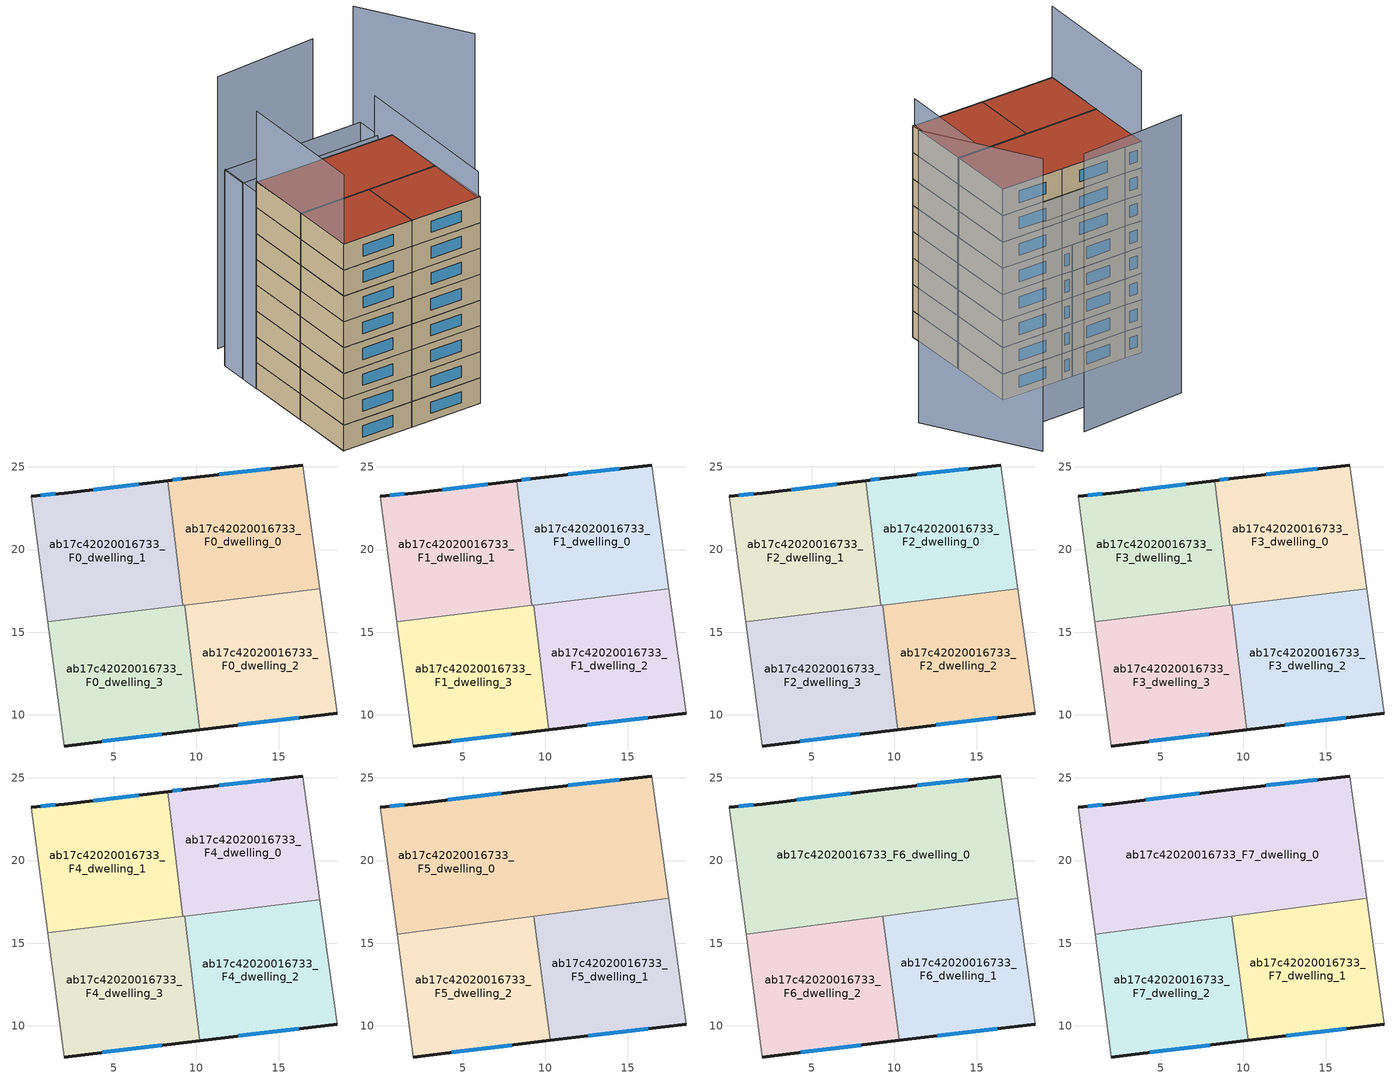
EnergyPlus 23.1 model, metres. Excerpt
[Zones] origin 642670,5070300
ab17c42020016733_F0_dwelling_0
 floor ground (EU_floor_Construction): 17.48,17.62 16.43,25.12 9.43,24.32 8.27,24.18 9.18,16.62 z0
 wall outside (EU_wall_Construction): 8.27,24.18 9.43,24.32 16.43,25.12 z0:3
 wall to ab17c42020016733_F0_dwelling_1 (EU_wall_Construction): 9.18,16.62 8.27,24.18 z0:3
 wall adiabatic (EU_wall_Construction): 16.43,25.12 17.48,17.62 z0:3
 wall to ab17c42020016733_F0_dwelling_2 (EU_wall_Construction): 17.48,17.62 9.31,16.63 z0:3
 wall to ab17c42020016733_F0_dwelling_3 (EU_wall_Construction): 9.31,16.63 9.18,16.62 z0:3
 window (EU_Window_Construction): 8.59,24.22 9.1,24.28 / 11.39,24.55 14.47,24.9 z0.84:2.16
ab17c42020016733_F0_dwelling_1
 floor ground (EU_floor_Construction): 9.18,16.62 8.27,24.18 2.02,23.42 0.02,23.22 1.02,15.63 z0
 wall outside (EU_wall_Construction): 0.02,23.22 2.02,23.42 8.27,24.18 z0:3
 wall adiabatic (EU_wall_Construction): 1.02,15.63 0.02,23.22 z0:3
 wall to ab17c42020016733_F0_dwelling_3 (EU_wall_Construction): 9.18,16.62 1.02,15.63 z0:3
 window (EU_Window_Construction): 3.77,23.64 6.52,23.97 / 0.58,23.28 1.46,23.37 z0.84:2.16
ab17c42020016733_F0_dwelling_2
 floor ground (EU_floor_Construction): 18.53,10.11 17.48,17.62 9.31,16.63 10.22,9.1 z0
 wall outside (EU_wall_Construction): 18.53,10.11 10.22,9.1 z0:3
 wall adiabatic (EU_wall_Construction): 17.48,17.62 18.53,10.11 z0:3
 wall to ab17c42020016733_F0_dwelling_3 (EU_wall_Construction): 10.22,9.1 9.31,16.63 z0:3
 window (EU_Window_Construction): 16.2,9.83 12.55,9.39 z0.84:2.16
ab17c42020016733_F0_dwelling_3
 floor ground (EU_floor_Construction): 10.22,9.1 9.31,16.63 1.02,15.63 2.02,8.11 z0
 wall outside (EU_wall_Construction): 10.22,9.1 2.02,8.11 z0:3
 wall adiabatic (EU_wall_Construction): 2.02,8.11 1.02,15.63 z0:3
 window (EU_Window_Construction): 7.92,8.83 4.31,8.39 z0.84:2.16
ab17c42020016733_F1_dwelling_0
 floor to ab17c42020016733_F0_dwelling_0 (EU_floor_Construction): 17.48,17.62 16.43,25.12 9.43,24.32 8.27,24.18 9.18,16.62 z3
 wall outside (EU_wall_Construction): 8.27,24.18 9.43,24.32 16.43,25.12 z3:6
 wall to ab17c42020016733_F1_dwelling_1 (EU_wall_Construction): 9.18,16.62 8.27,24.18 z3:6
 wall adiabatic (EU_wall_Construction): 16.43,25.12 17.48,17.62 z3:6
 wall to ab17c42020016733_F1_dwelling_2 (EU_wall_Construction): 17.48,17.62 9.31,16.63 z3:6
 wall to ab17c42020016733_F1_dwelling_3 (EU_wall_Construction): 9.31,16.63 9.18,16.62 z3:6
 window (EU_Window_Construction): 8.59,24.22 9.1,24.28 / 11.39,24.55 14.47,24.9 z3.84:5.16
ab17c42020016733_F1_dwelling_1
 floor to ab17c42020016733_F0_dwelling_1 (EU_floor_Construction): 9.18,16.62 8.27,24.18 2.02,23.42 0.02,23.22 1.02,15.63 z3
 wall outside (EU_wall_Construction): 0.02,23.22 2.02,23.42 8.27,24.18 z3:6
 wall adiabatic (EU_wall_Construction): 1.02,15.63 0.02,23.22 z3:6
 wall to ab17c42020016733_F1_dwelling_3 (EU_wall_Construction): 9.18,16.62 1.02,15.63 z3:6
 window (EU_Window_Construction): 3.77,23.64 6.52,23.97 / 0.58,23.28 1.46,23.37 z3.84:5.16
ab17c42020016733_F1_dwelling_2
 floor to ab17c42020016733_F0_dwelling_2 (EU_floor_Construction): 18.53,10.11 17.48,17.62 9.31,16.63 10.22,9.1 z3
 wall outside (EU_wall_Construction): 18.53,10.11 10.22,9.1 z3:6
 wall adiabatic (EU_wall_Construction): 17.48,17.62 18.53,10.11 z3:6
 wall to ab17c42020016733_F1_dwelling_3 (EU_wall_Construction): 10.22,9.1 9.31,16.63 z3:6
 window (EU_Window_Construction): 16.2,9.83 12.55,9.39 z3.84:5.16
ab17c42020016733_F1_dwelling_3
 floor to ab17c42020016733_F0_dwelling_3 (EU_floor_Construction): 10.22,9.1 9.31,16.63 1.02,15.63 2.02,8.11 z3
 wall outside (EU_wall_Construction): 10.22,9.1 2.02,8.11 z3:6
 wall adiabatic (EU_wall_Construction): 2.02,8.11 1.02,15.63 z3:6
 window (EU_Window_Construction): 7.92,8.83 4.31,8.39 z3.84:5.16
ab17c42020016733_F2_dwelling_0
 floor to ab17c42020016733_F1_dwelling_0 (EU_floor_Construction): 17.48,17.62 16.43,25.12 9.43,24.32 8.27,24.18 9.18,16.62 z6
 wall outside (EU_wall_Construction): 8.27,24.18 9.43,24.32 16.43,25.12 z6:9
 wall to ab17c42020016733_F2_dwelling_1 (EU_wall_Construction): 9.18,16.62 8.27,24.18 z6:9
 wall adiabatic (EU_wall_Construction): 16.43,25.12 17.48,17.62 z6:9
 wall to ab17c42020016733_F2_dwelling_2 (EU_wall_Construction): 17.48,17.62 9.31,16.63 z6:9
 wall to ab17c42020016733_F2_dwelling_3 (EU_wall_Construction): 9.31,16.63 9.18,16.62 z6:9
 window (EU_Window_Construction): 8.59,24.22 9.1,24.28 / 11.39,24.55 14.47,24.9 z6.84:8.16
ab17c42020016733_F2_dwelling_1
 floor to ab17c42020016733_F1_dwelling_1 (EU_floor_Construction): 9.18,16.62 8.27,24.18 2.02,23.42 0.02,23.22 1.02,15.63 z6
 wall outside (EU_wall_Construction): 0.02,23.22 2.02,23.42 8.27,24.18 z6:9
 wall adiabatic (EU_wall_Construction): 1.02,15.63 0.02,23.22 z6:9
 wall to ab17c42020016733_F2_dwelling_3 (EU_wall_Construction): 9.18,16.62 1.02,15.63 z6:9
 window (EU_Window_Construction): 3.77,23.64 6.52,23.97 / 0.58,23.28 1.46,23.37 z6.84:8.16
ab17c42020016733_F2_dwelling_2
 floor to ab17c42020016733_F1_dwelling_2 (EU_floor_Construction): 18.53,10.11 17.48,17.62 9.31,16.63 10.22,9.1 z6
 wall outside (EU_wall_Construction): 18.53,10.11 10.22,9.1 z6:9
 wall adiabatic (EU_wall_Construction): 17.48,17.62 18.53,10.11 z6:9
 wall to ab17c42020016733_F2_dwelling_3 (EU_wall_Construction): 10.22,9.1 9.31,16.63 z6:9
 window (EU_Window_Construction): 16.2,9.83 12.55,9.39 z6.84:8.16
ab17c42020016733_F2_dwelling_3
 floor to ab17c42020016733_F1_dwelling_3 (EU_floor_Construction): 10.22,9.1 9.31,16.63 1.02,15.63 2.02,8.11 z6
 wall outside (EU_wall_Construction): 10.22,9.1 2.02,8.11 z6:9
 wall adiabatic (EU_wall_Construction): 2.02,8.11 1.02,15.63 z6:9
 window (EU_Window_Construction): 7.92,8.83 4.31,8.39 z6.84:8.16
ab17c42020016733_F3_dwelling_0
 floor to ab17c42020016733_F2_dwelling_0 (EU_floor_Construction): 17.48,17.62 16.43,25.12 9.43,24.32 8.27,24.18 9.18,16.62 z9
 wall outside (EU_wall_Construction): 8.27,24.18 9.43,24.32 16.43,25.12 z9:12
 wall to ab17c42020016733_F3_dwelling_1 (EU_wall_Construction): 9.18,16.62 8.27,24.18 z9:12
 wall adiabatic (EU_wall_Construction): 16.43,25.12 17.48,17.62 z9:12
 wall to ab17c42020016733_F3_dwelling_2 (EU_wall_Construction): 17.48,17.62 9.31,16.63 z9:12
 wall to ab17c42020016733_F3_dwelling_3 (EU_wall_Construction): 9.31,16.63 9.18,16.62 z9:12
 window (EU_Window_Construction): 8.59,24.22 9.1,24.28 / 11.39,24.55 14.47,24.9 z9.84:11.16
ab17c42020016733_F3_dwelling_1
 floor to ab17c42020016733_F2_dwelling_1 (EU_floor_Construction): 9.18,16.62 8.27,24.18 2.02,23.42 0.02,23.22 1.02,15.63 z9
 wall outside (EU_wall_Construction): 0.02,23.22 2.02,23.42 8.27,24.18 z9:12
 wall adiabatic (EU_wall_Construction): 1.02,15.63 0.02,23.22 z9:12
 wall to ab17c42020016733_F3_dwelling_3 (EU_wall_Construction): 9.18,16.62 1.02,15.63 z9:12
 window (EU_Window_Construction): 3.77,23.64 6.52,23.97 / 0.58,23.28 1.46,23.37 z9.84:11.16
ab17c42020016733_F3_dwelling_2
 floor to ab17c42020016733_F2_dwelling_2 (EU_floor_Construction): 18.53,10.11 17.48,17.62 9.31,16.63 10.22,9.1 z9
 wall outside (EU_wall_Construction): 18.53,10.11 10.22,9.1 z9:12
 wall adiabatic (EU_wall_Construction): 17.48,17.62 18.53,10.11 z9:12
 wall to ab17c42020016733_F3_dwelling_3 (EU_wall_Construction): 10.22,9.1 9.31,16.63 z9:12
 window (EU_Window_Construction): 16.2,9.83 12.55,9.39 z9.84:11.16
ab17c42020016733_F3_dwelling_3
 floor to ab17c42020016733_F2_dwelling_3 (EU_floor_Construction): 10.22,9.1 9.31,16.63 1.02,15.63 2.02,8.11 z9
 wall outside (EU_wall_Construction): 10.22,9.1 2.02,8.11 z9:12
 wall adiabatic (EU_wall_Construction): 2.02,8.11 1.02,15.63 z9:12
 window (EU_Window_Construction): 7.92,8.83 4.31,8.39 z9.84:11.16
ab17c42020016733_F4_dwelling_0
 floor to ab17c42020016733_F3_dwelling_0 (EU_floor_Construction): 17.48,17.62 16.43,25.12 9.43,24.32 8.27,24.18 9.18,16.62 z12
 wall outside (EU_wall_Construction): 8.27,24.18 9.43,24.32 16.43,25.12 z12:15
 wall to ab17c42020016733_F4_dwelling_1 (EU_wall_Construction): 9.18,16.62 8.27,24.18 z12:15
 wall adiabatic (EU_wall_Construction): 16.43,25.12 17.48,17.62 z12:15
 wall to ab17c42020016733_F4_dwelling_2 (EU_wall_Construction): 17.48,17.62 9.31,16.63 z12:15
 wall to ab17c42020016733_F4_dwelling_3 (EU_wall_Construction): 9.31,16.63 9.18,16.62 z12:15
 window (EU_Window_Construction): 8.59,24.22 9.1,24.28 / 11.39,24.55 14.47,24.9 z12.84:14.16
ab17c42020016733_F4_dwelling_1
 floor to ab17c42020016733_F3_dwelling_1 (EU_floor_Construction): 9.18,16.62 8.27,24.18 2.02,23.42 0.02,23.22 1.02,15.63 z12
 wall outside (EU_wall_Construction): 0.02,23.22 2.02,23.42 8.27,24.18 z12:15
 wall adiabatic (EU_wall_Construction): 1.02,15.63 0.02,23.22 z12:15
 wall to ab17c42020016733_F4_dwelling_3 (EU_wall_Construction): 9.18,16.62 1.02,15.63 z12:15
 window (EU_Window_Construction): 3.77,23.64 6.52,23.97 / 0.58,23.28 1.46,23.37 z12.84:14.16
ab17c42020016733_F4_dwelling_2
 floor to ab17c42020016733_F3_dwelling_2 (EU_floor_Construction): 18.53,10.11 17.48,17.62 9.31,16.63 10.22,9.1 z12
 wall outside (EU_wall_Construction): 18.53,10.11 10.22,9.1 z12:15
 wall adiabatic (EU_wall_Construction): 17.48,17.62 18.53,10.11 z12:15
 wall to ab17c42020016733_F4_dwelling_3 (EU_wall_Construction): 10.22,9.1 9.31,16.63 z12:15
 window (EU_Window_Construction): 16.2,9.83 12.55,9.39 z12.84:14.16
ab17c42020016733_F4_dwelling_3
 floor to ab17c42020016733_F3_dwelling_3 (EU_floor_Construction): 10.22,9.1 9.31,16.63 1.02,15.63 2.02,8.11 z12
 wall outside (EU_wall_Construction): 10.22,9.1 2.02,8.11 z12:15
 wall adiabatic (EU_wall_Construction): 2.02,8.11 1.02,15.63 z12:15
 window (EU_Window_Construction): 7.92,8.83 4.31,8.39 z12.84:14.16
ab17c42020016733_F5_dwelling_0
 floor to ab17c42020016733_F4_dwelling_0 (EU_floor_Construction): 17.47,17.71 16.43,25.12 9.43,24.32 8.27,24.18 9.18,16.62 9.23,16.62 z15
 floor to ab17c42020016733_F4_dwelling_1 (EU_floor_Construction): 9.18,16.62 8.27,24.18 2.02,23.42 0.02,23.22 1.02,15.63 z15
 floor to ab17c42020016733_F4_dwelling_3 (EU_floor_Construction): 9.2,16.62 1.02,15.63 1.03,15.54 z15
 wall outside (EU_wall_Construction): 0.02,23.22 2.02,23.42 9.43,24.32 16.43,25.12 z15:18
 wall adiabatic (EU_wall_Construction): 1.03,15.54 0.02,23.22 / 16.43,25.12 17.47,17.71 z15:18
 wall to ab17c42020016733_F5_dwelling_2 (EU_wall_Construction): 9.31,16.63 1.03,15.54 z15:18
 wall to ab17c42020016733_F5_dwelling_1 (EU_wall_Construction): 17.47,17.71 9.31,16.64 z15:18
 window (EU_Window_Construction): 0.58,23.28 1.46,23.37 / 4.1,23.67 7.35,24.07 / 11.39,24.55 14.47,24.9 z15.84:17.16
ab17c42020016733_F5_dwelling_1
 floor to ab17c42020016733_F4_dwelling_2 (EU_floor_Construction): 18.53,10.11 17.48,17.62 9.31,16.63 10.3,9.11 z15
 floor to ab17c42020016733_F4_dwelling_0 (EU_floor_Construction): 17.48,17.62 17.47,17.71 9.31,16.63 z15
 wall outside (EU_wall_Construction): 18.53,10.11 10.3,9.11 z15:18
 wall adiabatic (EU_wall_Construction): 17.47,17.71 18.53,10.11 z15:18
 wall to ab17c42020016733_F5_dwelling_2 (EU_wall_Construction): 10.3,9.11 9.31,16.63 z15:18
 window (EU_Window_Construction): 16.22,9.83 12.61,9.39 z15.84:17.16
ab17c42020016733_F5_dwelling_2
 floor to ab17c42020016733_F4_dwelling_3 (EU_floor_Construction): 10.22,9.1 9.31,16.63 9.21,16.62 1.03,15.54 2.02,8.11 z15
 floor to ab17c42020016733_F4_dwelling_2 (EU_floor_Construction): 10.3,9.11 9.31,16.63 10.22,9.1 z15
 wall outside (EU_wall_Construction): 10.3,9.11 2.02,8.11 z15:18
 wall adiabatic (EU_wall_Construction): 2.02,8.11 1.03,15.54 z15:18
 window (EU_Window_Construction): 7.98,8.83 4.34,8.39 z15.84:17.16
ab17c42020016733_F6_dwelling_0
 floor to ab17c42020016733_F5_dwelling_0 (EU_floor_Construction): 17.47,17.71 16.43,25.12 9.43,24.32 2.02,23.42 0.02,23.22 1.03,15.54 z18
 wall outside (EU_wall_Construction): 0.02,23.22 2.02,23.42 9.43,24.32 16.43,25.12 z18:21
 wall adiabatic (EU_wall_Construction): 1.03,15.54 0.02,23.22 / 16.43,25.12 17.47,17.71 z18:21
 wall to ab17c42020016733_F6_dwelling_2 (EU_wall_Construction): 9.31,16.63 1.03,15.54 z18:21
 wall to ab17c42020016733_F6_dwelling_1 (EU_wall_Construction): 17.47,17.71 9.31,16.64 z18:21
 window (EU_Window_Construction): 0.58,23.28 1.46,23.37 / 4.1,23.67 7.35,24.07 / 11.39,24.55 14.47,24.9 z18.84:20.16
ab17c42020016733_F6_dwelling_1
 floor to ab17c42020016733_F5_dwelling_1 (EU_floor_Construction): 18.53,10.11 17.47,17.71 9.31,16.63 10.3,9.11 z18
 wall outside (EU_wall_Construction): 18.53,10.11 10.3,9.11 z18:21
 wall adiabatic (EU_wall_Construction): 17.47,17.71 18.53,10.11 z18:21
 wall to ab17c42020016733_F6_dwelling_2 (EU_wall_Construction): 10.3,9.11 9.31,16.63 z18:21
 window (EU_Window_Construction): 16.22,9.83 12.61,9.39 z18.84:20.16
ab17c42020016733_F6_dwelling_2
 floor to ab17c42020016733_F5_dwelling_2 (EU_floor_Construction): 10.3,9.11 9.31,16.63 1.03,15.54 2.02,8.11 z18
 wall outside (EU_wall_Construction): 10.3,9.11 2.02,8.11 z18:21
 wall adiabatic (EU_wall_Construction): 2.02,8.11 1.03,15.54 z18:21
 window (EU_Window_Construction): 7.98,8.83 4.34,8.39 z18.84:20.16
ab17c42020016733_F7_dwelling_0
 floor to ab17c42020016733_F6_dwelling_0 (EU_floor_Construction): 17.47,17.71 16.43,25.12 9.43,24.32 2.02,23.42 0.02,23.22 1.03,15.54 z21
 wall outside (EU_wall_Construction): 0.02,23.22 2.02,23.42 9.43,24.32 16.43,25.12 z21:24
 wall adiabatic (EU_wall_Construction): 1.03,15.54 0.02,23.22 / 16.43,25.12 17.47,17.71 z21:24
 wall to ab17c42020016733_F7_dwelling_2 (EU_wall_Construction): 9.31,16.63 1.03,15.54 z21:24
 wall to ab17c42020016733_F7_dwelling_1 (EU_wall_Construction): 17.47,17.71 9.31,16.64 z21:24
 window (EU_Window_Construction): 0.58,23.28 1.46,23.37 / 4.1,23.67 7.35,24.07 / 11.39,24.55 14.47,24.9 z21.84:23.16
 roof outside (EU_roof_Construction): 16.43,25.12 17.47,17.71 1.03,15.54 0.02,23.22 2.02,23.42 9.43,24.32 z24
ab17c42020016733_F7_dwelling_1
 floor to ab17c42020016733_F6_dwelling_1 (EU_floor_Construction): 18.53,10.11 17.47,17.71 9.31,16.63 10.3,9.11 z21
 wall outside (EU_wall_Construction): 18.53,10.11 10.3,9.11 z21:24
 wall adiabatic (EU_wall_Construction): 17.47,17.71 18.53,10.11 z21:24
 wall to ab17c42020016733_F7_dwelling_2 (EU_wall_Construction): 10.3,9.11 9.31,16.63 z21:24
 window (EU_Window_Construction): 16.22,9.83 12.61,9.39 z21.84:23.16
 roof outside (EU_roof_Construction): 17.47,17.71 18.53,10.11 10.3,9.11 9.31,16.63 z24
ab17c42020016733_F7_dwelling_2
 floor to ab17c42020016733_F6_dwelling_2 (EU_floor_Construction): 10.3,9.11 9.31,16.63 1.03,15.54 2.02,8.11 z21
 wall outside (EU_wall_Construction): 10.3,9.11 2.02,8.11 z21:24
 wall adiabatic (EU_wall_Construction): 2.02,8.11 1.03,15.54 z21:24
 window (EU_Window_Construction): 7.98,8.83 4.34,8.39 z21.84:23.16
 roof outside (EU_roof_Construction): 9.31,16.63 10.3,9.11 2.02,8.11 1.03,15.54 z24
shading: 0.1,23.26 2.02,8.11 z0:32.1; -0.66,28.63 0.01,23.14 z0:22.8; -0.28,25.52 -0.68,28.63 / -0.68,28.63 15.74,30.74 / 15.74,30.74 16.14,27.64 / 16.14,27.64 -0.28,25.52 z0:22.7; 12.18,34.21 0.22,31.92 z0:31.6; 18.27,10.08 16.05,28.23 z0:27; 25.74,25.08 17.52,35.63 z0:33.2
[Building]
EU S2 Campaign: North Axis=0; Terrain=City; Solar Distribution=FullExterior
[Site:Location]
Lyon-Bron: Latitude=45.75; Longitude=5; Time Zone=1; Elevation=198
[SizingPeriod:WeatherFileDays]
AnnualSizingPeriod: Begin Month=1; Begin Day of Month=1; End Month=12; End Day of Month=31; Day of Week for Start Day=Monday; Use Weather File Daylight Saving Period=No; Use Weather File Rain and Snow Indicators=No
[MATERIAL]
EU_InternalMass_Material: Roughness=MediumRough; Thickness=0.1; Conductivity=1; Density=1800; Specific Heat=900; Thermal Absorptance=0.9; Solar Absorptance=0.7; Visible Absorptance=0.7
[MATERIAL:NOMASS] Roughness=MediumRough; Thermal Absorptance=0.9; Solar Absorptance=0.7; Visible Absorptance=0.7
Name | Thermal Resistance
EU_wall_NoMass | 0.776494
EU_roof_NoMass | 0.486893
EU_floor_NoMass | 0.421597
[WINDOWMATERIAL:SIMPLEGLAZINGSYSTEM]
EU_Window_SimpleGlazing: UFactor=4.24961; Solar Heat Gain Coefficient=0.83; Visible Transmittance=0.83
[CONSTRUCTION]
EU_wall_Construction: EU_wall_NoMass
EU_roof_Construction: EU_roof_NoMass
EU_floor_Construction: EU_floor_NoMass
EU_InternalMass_Construction: EU_InternalMass_Material
EU_Window_Construction: EU_Window_SimpleGlazing
[ZONE] Type=1; Multiplier=1; Ceiling Height=autocalculate; Floor Area=autocalculate; Part of Total Floor Area=Yes
Name | Volume
ab17c42020016733_F0_dwelling_0; ab17c42020016733_F1_dwelling_0; ab17c42020016733_F2_dwelling_0; ab17c42020016733_F3_dwelling_0; ab17c42020016733_F4_dwelling_0 | 188.906
ab17c42020016733_F5_dwelling_0; ab17c42020016733_F6_dwelling_0; ab17c42020016733_F7_dwelling_0 | 377.777
ab17c42020016733_F0_dwelling_1; ab17c42020016733_F1_dwelling_1; ab17c42020016733_F2_dwelling_1; ab17c42020016733_F3_dwelling_1; ab17c42020016733_F4_dwelling_1 | 188.892
ab17c42020016733_F5_dwelling_1; ab17c42020016733_F6_dwelling_1; ab17c42020016733_F7_dwelling_1 | 188.919
ab17c42020016733_F0_dwelling_2; ab17c42020016733_F1_dwelling_2; ab17c42020016733_F2_dwelling_2; ab17c42020016733_F3_dwelling_2; ab17c42020016733_F4_dwelling_2 | 188.881
ab17c42020016733_F5_dwelling_2; ab17c42020016733_F6_dwelling_2; ab17c42020016733_F7_dwelling_2 | 188.889
ab17c42020016733_F0_dwelling_3; ab17c42020016733_F1_dwelling_3; ab17c42020016733_F2_dwelling_3; ab17c42020016733_F3_dwelling_3; ab17c42020016733_F4_dwelling_3 | 188.898
[INTERNALMASS] Construction=EU_InternalMass_Construction
Name | Zone or ZoneList | Surface Area
ab17c42020016733_F0_dwelling_0_EU_InternalMass | ab17c42020016733_F0_dwelling_0 | 62.9683
ab17c42020016733_F0_dwelling_1_EU_InternalMass | ab17c42020016733_F0_dwelling_1 | 62.9643
ab17c42020016733_F0_dwelling_2_EU_InternalMass | ab17c42020016733_F0_dwelling_2 | 62.9605
ab17c42020016733_F0_dwelling_3_EU_InternalMass | ab17c42020016733_F0_dwelling_3 | 62.9662
ab17c42020016733_F1_dwelling_0_EU_InternalMass | ab17c42020016733_F1_dwelling_0 | 62.9683
ab17c42020016733_F1_dwelling_1_EU_InternalMass | ab17c42020016733_F1_dwelling_1 | 62.9643
ab17c42020016733_F1_dwelling_2_EU_InternalMass | ab17c42020016733_F1_dwelling_2 | 62.9605
ab17c42020016733_F1_dwelling_3_EU_InternalMass | ab17c42020016733_F1_dwelling_3 | 62.9662
ab17c42020016733_F2_dwelling_0_EU_InternalMass | ab17c42020016733_F2_dwelling_0 | 62.9683
ab17c42020016733_F2_dwelling_1_EU_InternalMass | ab17c42020016733_F2_dwelling_1 | 62.9643
ab17c42020016733_F2_dwelling_2_EU_InternalMass | ab17c42020016733_F2_dwelling_2 | 62.9605
ab17c42020016733_F2_dwelling_3_EU_InternalMass | ab17c42020016733_F2_dwelling_3 | 62.9662
ab17c42020016733_F3_dwelling_0_EU_InternalMass | ab17c42020016733_F3_dwelling_0 | 62.9683
ab17c42020016733_F3_dwelling_1_EU_InternalMass | ab17c42020016733_F3_dwelling_1 | 62.9643
ab17c42020016733_F3_dwelling_2_EU_InternalMass | ab17c42020016733_F3_dwelling_2 | 62.9605
ab17c42020016733_F3_dwelling_3_EU_InternalMass | ab17c42020016733_F3_dwelling_3 | 62.9662
ab17c42020016733_F4_dwelling_0_EU_InternalMass | ab17c42020016733_F4_dwelling_0 | 62.9683
ab17c42020016733_F4_dwelling_1_EU_InternalMass | ab17c42020016733_F4_dwelling_1 | 62.9643
ab17c42020016733_F4_dwelling_2_EU_InternalMass | ab17c42020016733_F4_dwelling_2 | 62.9605
ab17c42020016733_F4_dwelling_3_EU_InternalMass | ab17c42020016733_F4_dwelling_3 | 62.9662
ab17c42020016733_F5_dwelling_0_EU_InternalMass | ab17c42020016733_F5_dwelling_0 | 125.926
ab17c42020016733_F5_dwelling_1_EU_InternalMass | ab17c42020016733_F5_dwelling_1 | 62.973
ab17c42020016733_F5_dwelling_2_EU_InternalMass | ab17c42020016733_F5_dwelling_2 | 62.9633
ab17c42020016733_F6_dwelling_0_EU_InternalMass | ab17c42020016733_F6_dwelling_0 | 125.926
ab17c42020016733_F6_dwelling_1_EU_InternalMass | ab17c42020016733_F6_dwelling_1 | 62.973
ab17c42020016733_F6_dwelling_2_EU_InternalMass | ab17c42020016733_F6_dwelling_2 | 62.9633
ab17c42020016733_F7_dwelling_0_EU_InternalMass | ab17c42020016733_F7_dwelling_0 | 125.926
ab17c42020016733_F7_dwelling_1_EU_InternalMass | ab17c42020016733_F7_dwelling_1 | 62.973
ab17c42020016733_F7_dwelling_2_EU_InternalMass | ab17c42020016733_F7_dwelling_2 | 62.9633
[OTHEREQUIPMENT] Fuel Type=Electricity; Design Level Calculation Method=Watts/Area; Power per Zone Floor Area=1; Fraction Latent=0; Fraction Radiant=0; Fraction Lost=0; Carbon Dioxide Generation Rate=0; EndUse Subcategory=EU_Step8_InternalGains
Name | Zone or ZoneList or Space or SpaceList | Schedule
EU_Step8_InternalGain_ab17c42020016733_F0_dwelling_0_f000 | ab17c42020016733_F0_dwelling_0 | EU_Step8_GainSchedule_ab17c42020016733_F0_dwelling_0_f000
EU_Step8_InternalGain_ab17c42020016733_F0_dwelling_1_f000 | ab17c42020016733_F0_dwelling_1 | EU_Step8_GainSchedule_ab17c42020016733_F0_dwelling_1_f000
EU_Step8_InternalGain_ab17c42020016733_F0_dwelling_2_f000 | ab17c42020016733_F0_dwelling_2 | EU_Step8_GainSchedule_ab17c42020016733_F0_dwelling_2_f000
EU_Step8_InternalGain_ab17c42020016733_F0_dwelling_3_f000 | ab17c42020016733_F0_dwelling_3 | EU_Step8_GainSchedule_ab17c42020016733_F0_dwelling_3_f000
EU_Step8_InternalGain_ab17c42020016733_F1_dwelling_0_f000 | ab17c42020016733_F1_dwelling_0 | EU_Step8_GainSchedule_ab17c42020016733_F1_dwelling_0_f000
EU_Step8_InternalGain_ab17c42020016733_F1_dwelling_1_f000 | ab17c42020016733_F1_dwelling_1 | EU_Step8_GainSchedule_ab17c42020016733_F1_dwelling_1_f000
EU_Step8_InternalGain_ab17c42020016733_F1_dwelling_2_f000 | ab17c42020016733_F1_dwelling_2 | EU_Step8_GainSchedule_ab17c42020016733_F1_dwelling_2_f000
EU_Step8_InternalGain_ab17c42020016733_F1_dwelling_3_f000 | ab17c42020016733_F1_dwelling_3 | EU_Step8_GainSchedule_ab17c42020016733_F1_dwelling_3_f000
EU_Step8_InternalGain_ab17c42020016733_F2_dwelling_0_f000 | ab17c42020016733_F2_dwelling_0 | EU_Step8_GainSchedule_ab17c42020016733_F2_dwelling_0_f000
EU_Step8_InternalGain_ab17c42020016733_F2_dwelling_1_f000 | ab17c42020016733_F2_dwelling_1 | EU_Step8_GainSchedule_ab17c42020016733_F2_dwelling_1_f000
EU_Step8_InternalGain_ab17c42020016733_F2_dwelling_2_f000 | ab17c42020016733_F2_dwelling_2 | EU_Step8_GainSchedule_ab17c42020016733_F2_dwelling_2_f000
EU_Step8_InternalGain_ab17c42020016733_F2_dwelling_3_f000 | ab17c42020016733_F2_dwelling_3 | EU_Step8_GainSchedule_ab17c42020016733_F2_dwelling_3_f000
EU_Step8_InternalGain_ab17c42020016733_F3_dwelling_0_f000 | ab17c42020016733_F3_dwelling_0 | EU_Step8_GainSchedule_ab17c42020016733_F3_dwelling_0_f000
EU_Step8_InternalGain_ab17c42020016733_F3_dwelling_1_f000 | ab17c42020016733_F3_dwelling_1 | EU_Step8_GainSchedule_ab17c42020016733_F3_dwelling_1_f000
EU_Step8_InternalGain_ab17c42020016733_F3_dwelling_2_f000 | ab17c42020016733_F3_dwelling_2 | EU_Step8_GainSchedule_ab17c42020016733_F3_dwelling_2_f000
EU_Step8_InternalGain_ab17c42020016733_F3_dwelling_3_f000 | ab17c42020016733_F3_dwelling_3 | EU_Step8_GainSchedule_ab17c42020016733_F3_dwelling_3_f000
EU_Step8_InternalGain_ab17c42020016733_F4_dwelling_0_f000 | ab17c42020016733_F4_dwelling_0 | EU_Step8_GainSchedule_ab17c42020016733_F4_dwelling_0_f000
EU_Step8_InternalGain_ab17c42020016733_F4_dwelling_1_f000 | ab17c42020016733_F4_dwelling_1 | EU_Step8_GainSchedule_ab17c42020016733_F4_dwelling_1_f000
EU_Step8_InternalGain_ab17c42020016733_F4_dwelling_2_f000 | ab17c42020016733_F4_dwelling_2 | EU_Step8_GainSchedule_ab17c42020016733_F4_dwelling_2_f000
EU_Step8_InternalGain_ab17c42020016733_F4_dwelling_3_f000 | ab17c42020016733_F4_dwelling_3 | EU_Step8_GainSchedule_ab17c42020016733_F4_dwelling_3_f000
EU_Step8_InternalGain_ab17c42020016733_F5_dwelling_0_f000 | ab17c42020016733_F5_dwelling_0 | EU_Step8_GainSchedule_ab17c42020016733_F5_dwelling_0_f000
EU_Step8_InternalGain_ab17c42020016733_F5_dwelling_1_f000 | ab17c42020016733_F5_dwelling_1 | EU_Step8_GainSchedule_ab17c42020016733_F5_dwelling_1_f000
EU_Step8_InternalGain_ab17c42020016733_F5_dwelling_2_f000 | ab17c42020016733_F5_dwelling_2 | EU_Step8_GainSchedule_ab17c42020016733_F5_dwelling_2_f000
EU_Step8_InternalGain_ab17c42020016733_F6_dwelling_0_f000 | ab17c42020016733_F6_dwelling_0 | EU_Step8_GainSchedule_ab17c42020016733_F6_dwelling_0_f000
EU_Step8_InternalGain_ab17c42020016733_F6_dwelling_1_f000 | ab17c42020016733_F6_dwelling_1 | EU_Step8_GainSchedule_ab17c42020016733_F6_dwelling_1_f000
EU_Step8_InternalGain_ab17c42020016733_F6_dwelling_2_f000 | ab17c42020016733_F6_dwelling_2 | EU_Step8_GainSchedule_ab17c42020016733_F6_dwelling_2_f000
EU_Step8_InternalGain_ab17c42020016733_F7_dwelling_0_f000 | ab17c42020016733_F7_dwelling_0 | EU_Step8_GainSchedule_ab17c42020016733_F7_dwelling_0_f000
EU_Step8_InternalGain_ab17c42020016733_F7_dwelling_1_f000 | ab17c42020016733_F7_dwelling_1 | EU_Step8_GainSchedule_ab17c42020016733_F7_dwelling_1_f000
EU_Step8_InternalGain_ab17c42020016733_F7_dwelling_2_f000 | ab17c42020016733_F7_dwelling_2 | EU_Step8_GainSchedule_ab17c42020016733_F7_dwelling_2_f000
[ZONEVENTILATION:DESIGNFLOWRATE] Schedule=EU_AlwaysOn; Design Flow Rate Calculation Method=AirChanges/Hour; Air Changes per Hour=0.693814; Ventilation Type=Natural; Fan Pressure Rise=0; Fan Total Efficiency=1; Constant Term Coefficient=1; Temperature Term Coefficient=0; Velocity Term Coefficient=0; Velocity Squared Term Coefficient=0; Minimum Indoor Temperature=-100; Maximum Indoor Temperature=100; Delta Temperature=-100; Minimum Outdoor Temperature=-100; Maximum Outdoor Temperature=100; Maximum Wind Speed=40
Name | Zone or ZoneList or Space or SpaceList
EU_ConstantAir_ab17c42020016733_F0_dwelling_0 | ab17c42020016733_F0_dwelling_0
EU_ConstantAir_ab17c42020016733_F0_dwelling_1 | ab17c42020016733_F0_dwelling_1
EU_ConstantAir_ab17c42020016733_F0_dwelling_2 | ab17c42020016733_F0_dwelling_2
EU_ConstantAir_ab17c42020016733_F0_dwelling_3 | ab17c42020016733_F0_dwelling_3
EU_ConstantAir_ab17c42020016733_F1_dwelling_0 | ab17c42020016733_F1_dwelling_0
EU_ConstantAir_ab17c42020016733_F1_dwelling_1 | ab17c42020016733_F1_dwelling_1
EU_ConstantAir_ab17c42020016733_F1_dwelling_2 | ab17c42020016733_F1_dwelling_2
EU_ConstantAir_ab17c42020016733_F1_dwelling_3 | ab17c42020016733_F1_dwelling_3
EU_ConstantAir_ab17c42020016733_F2_dwelling_0 | ab17c42020016733_F2_dwelling_0
EU_ConstantAir_ab17c42020016733_F2_dwelling_1 | ab17c42020016733_F2_dwelling_1
EU_ConstantAir_ab17c42020016733_F2_dwelling_2 | ab17c42020016733_F2_dwelling_2
EU_ConstantAir_ab17c42020016733_F2_dwelling_3 | ab17c42020016733_F2_dwelling_3
EU_ConstantAir_ab17c42020016733_F3_dwelling_0 | ab17c42020016733_F3_dwelling_0
EU_ConstantAir_ab17c42020016733_F3_dwelling_1 | ab17c42020016733_F3_dwelling_1
EU_ConstantAir_ab17c42020016733_F3_dwelling_2 | ab17c42020016733_F3_dwelling_2
EU_ConstantAir_ab17c42020016733_F3_dwelling_3 | ab17c42020016733_F3_dwelling_3
EU_ConstantAir_ab17c42020016733_F4_dwelling_0 | ab17c42020016733_F4_dwelling_0
EU_ConstantAir_ab17c42020016733_F4_dwelling_1 | ab17c42020016733_F4_dwelling_1
EU_ConstantAir_ab17c42020016733_F4_dwelling_2 | ab17c42020016733_F4_dwelling_2
EU_ConstantAir_ab17c42020016733_F4_dwelling_3 | ab17c42020016733_F4_dwelling_3
EU_ConstantAir_ab17c42020016733_F5_dwelling_0 | ab17c42020016733_F5_dwelling_0
EU_ConstantAir_ab17c42020016733_F5_dwelling_1 | ab17c42020016733_F5_dwelling_1
EU_ConstantAir_ab17c42020016733_F5_dwelling_2 | ab17c42020016733_F5_dwelling_2
EU_ConstantAir_ab17c42020016733_F6_dwelling_0 | ab17c42020016733_F6_dwelling_0
EU_ConstantAir_ab17c42020016733_F6_dwelling_1 | ab17c42020016733_F6_dwelling_1
EU_ConstantAir_ab17c42020016733_F6_dwelling_2 | ab17c42020016733_F6_dwelling_2
EU_ConstantAir_ab17c42020016733_F7_dwelling_0 | ab17c42020016733_F7_dwelling_0
EU_ConstantAir_ab17c42020016733_F7_dwelling_1 | ab17c42020016733_F7_dwelling_1
EU_ConstantAir_ab17c42020016733_F7_dwelling_2 | ab17c42020016733_F7_dwelling_2
[HVACTEMPLATE:THERMOSTAT] Constant Heating Setpoint=20; Constant Cooling Setpoint=50
EU_HeatOnly_ab17c42020016733_F0_dwelling_0; EU_HeatOnly_ab17c42020016733_F0_dwelling_1; EU_HeatOnly_ab17c42020016733_F0_dwelling_2; EU_HeatOnly_ab17c42020016733_F0_dwelling_3; EU_HeatOnly_ab17c42020016733_F1_dwelling_0; EU_HeatOnly_ab17c42020016733_F1_dwelling_1; EU_HeatOnly_ab17c42020016733_F1_dwelling_2; EU_HeatOnly_ab17c42020016733_F1_dwelling_3; EU_HeatOnly_ab17c42020016733_F2_dwelling_0; EU_HeatOnly_ab17c42020016733_F2_dwelling_1; EU_HeatOnly_ab17c42020016733_F2_dwelling_2; EU_HeatOnly_ab17c42020016733_F2_dwelling_3; EU_HeatOnly_ab17c42020016733_F3_dwelling_0; EU_HeatOnly_ab17c42020016733_F3_dwelling_1; EU_HeatOnly_ab17c42020016733_F3_dwelling_2; EU_HeatOnly_ab17c42020016733_F3_dwelling_3; EU_HeatOnly_ab17c42020016733_F4_dwelling_0; EU_HeatOnly_ab17c42020016733_F4_dwelling_1; EU_HeatOnly_ab17c42020016733_F4_dwelling_2; EU_HeatOnly_ab17c42020016733_F4_dwelling_3; EU_HeatOnly_ab17c42020016733_F5_dwelling_0; EU_HeatOnly_ab17c42020016733_F5_dwelling_1; EU_HeatOnly_ab17c42020016733_F5_dwelling_2; EU_HeatOnly_ab17c42020016733_F6_dwelling_0; EU_HeatOnly_ab17c42020016733_F6_dwelling_1; EU_HeatOnly_ab17c42020016733_F6_dwelling_2; EU_HeatOnly_ab17c42020016733_F7_dwelling_0; EU_HeatOnly_ab17c42020016733_F7_dwelling_1; EU_HeatOnly_ab17c42020016733_F7_dwelling_2
[HVACTEMPLATE:ZONE:IDEALLOADSAIRSYSTEM] System Availability Schedule=EU_AlwaysOn; Maximum Heating Supply Air Temperature=50; Minimum Cooling Supply Air Temperature=13; Maximum Heating Supply Air Humidity Ratio=0.0156; Minimum Cooling Supply Air Humidity Ratio=0.0077; Heating Limit=NoLimit; Cooling Limit=NoLimit; Heating Availability Schedule=EU_AlwaysOn; Cooling Availability Schedule=EU_CoolingOff; Dehumidification Control Type=ConstantSensibleHeatRatio; Cooling Sensible Heat Ratio=0.7; Dehumidification Setpoint=60; Humidification Control Type=None; Humidification Setpoint=30; Outdoor Air Method=None; Outdoor Air Flow Rate per Person=0.00944; Outdoor Air Flow Rate per Zone Floor Area=0; Outdoor Air Flow Rate per Zone=0; Demand Controlled Ventilation Type=None; Outdoor Air Economizer Type=NoEconomizer; Heat Recovery Type=None; Sensible Heat Recovery Effectiveness=0.7; Latent Heat Recovery Effectiveness=0.65
Name | Template Thermostat
ab17c42020016733_F0_dwelling_0 | EU_HeatOnly_ab17c42020016733_F0_dwelling_0
ab17c42020016733_F0_dwelling_1 | EU_HeatOnly_ab17c42020016733_F0_dwelling_1
ab17c42020016733_F0_dwelling_2 | EU_HeatOnly_ab17c42020016733_F0_dwelling_2
ab17c42020016733_F0_dwelling_3 | EU_HeatOnly_ab17c42020016733_F0_dwelling_3
ab17c42020016733_F1_dwelling_0 | EU_HeatOnly_ab17c42020016733_F1_dwelling_0
ab17c42020016733_F1_dwelling_1 | EU_HeatOnly_ab17c42020016733_F1_dwelling_1
ab17c42020016733_F1_dwelling_2 | EU_HeatOnly_ab17c42020016733_F1_dwelling_2
ab17c42020016733_F1_dwelling_3 | EU_HeatOnly_ab17c42020016733_F1_dwelling_3
ab17c42020016733_F2_dwelling_0 | EU_HeatOnly_ab17c42020016733_F2_dwelling_0
ab17c42020016733_F2_dwelling_1 | EU_HeatOnly_ab17c42020016733_F2_dwelling_1
ab17c42020016733_F2_dwelling_2 | EU_HeatOnly_ab17c42020016733_F2_dwelling_2
ab17c42020016733_F2_dwelling_3 | EU_HeatOnly_ab17c42020016733_F2_dwelling_3
ab17c42020016733_F3_dwelling_0 | EU_HeatOnly_ab17c42020016733_F3_dwelling_0
ab17c42020016733_F3_dwelling_1 | EU_HeatOnly_ab17c42020016733_F3_dwelling_1
ab17c42020016733_F3_dwelling_2 | EU_HeatOnly_ab17c42020016733_F3_dwelling_2
ab17c42020016733_F3_dwelling_3 | EU_HeatOnly_ab17c42020016733_F3_dwelling_3
ab17c42020016733_F4_dwelling_0 | EU_HeatOnly_ab17c42020016733_F4_dwelling_0
ab17c42020016733_F4_dwelling_1 | EU_HeatOnly_ab17c42020016733_F4_dwelling_1
ab17c42020016733_F4_dwelling_2 | EU_HeatOnly_ab17c42020016733_F4_dwelling_2
ab17c42020016733_F4_dwelling_3 | EU_HeatOnly_ab17c42020016733_F4_dwelling_3
ab17c42020016733_F5_dwelling_0 | EU_HeatOnly_ab17c42020016733_F5_dwelling_0
ab17c42020016733_F5_dwelling_1 | EU_HeatOnly_ab17c42020016733_F5_dwelling_1
ab17c42020016733_F5_dwelling_2 | EU_HeatOnly_ab17c42020016733_F5_dwelling_2
ab17c42020016733_F6_dwelling_0 | EU_HeatOnly_ab17c42020016733_F6_dwelling_0
ab17c42020016733_F6_dwelling_1 | EU_HeatOnly_ab17c42020016733_F6_dwelling_1
ab17c42020016733_F6_dwelling_2 | EU_HeatOnly_ab17c42020016733_F6_dwelling_2
ab17c42020016733_F7_dwelling_0 | EU_HeatOnly_ab17c42020016733_F7_dwelling_0
ab17c42020016733_F7_dwelling_1 | EU_HeatOnly_ab17c42020016733_F7_dwelling_1
ab17c42020016733_F7_dwelling_2 | EU_HeatOnly_ab17c42020016733_F7_dwelling_2
[SIZING:ZONE] Zone Cooling Design Supply Air Temperature Input Method=SupplyAirTemperature; Zone Cooling Design Supply Air Temperature=13; Zone Heating Design Supply Air Temperature Input Method=SupplyAirTemperature; Zone Heating Design Supply Air Temperature=50; Zone Cooling Design Supply Air Humidity Ratio=0.008; Zone Heating Design Supply Air Humidity Ratio=0.008; Cooling Design Air Flow Method=DesignDay; Cooling Design Air Flow Rate=0; Cooling Minimum Air Flow per Zone Floor Area=0.000762; Cooling Minimum Air Flow=0; Cooling Minimum Air Flow Fraction=0.2; Heating Design Air Flow Method=DesignDay; Heating Design Air Flow Rate=0; Heating Maximum Air Flow per Zone Floor Area=0.002032; Heating Maximum Air Flow=0.141576; Heating Maximum Air Flow Fraction=0.3; Account for Dedicated Outdoor Air System=No; Dedicated Outdoor Air System Control Strategy=NeutralSupplyAir; Dedicated Outdoor Air Low Setpoint Temperature for Design=autosize; Dedicated Outdoor Air High Setpoint Temperature for Design=autosize; Zone Load Sizing Method=Sensible Load Only No Latent Load; Zone Latent Cooling Design Supply Air Humidity Ratio Input Method=HumidityRatioDifference; Zone Cooling Design Supply Air Humidity Ratio Difference=0.005; Zone Latent Heating Design Supply Air Humidity Ratio Input Method=HumidityRatioDifference; Zone Humidification Design Supply Air Humidity Ratio Difference=0.005
ab17c42020016733_F0_dwelling_0; ab17c42020016733_F0_dwelling_1; ab17c42020016733_F0_dwelling_2; ab17c42020016733_F0_dwelling_3; ab17c42020016733_F1_dwelling_0; ab17c42020016733_F1_dwelling_1; ab17c42020016733_F1_dwelling_2; ab17c42020016733_F1_dwelling_3; ab17c42020016733_F2_dwelling_0; ab17c42020016733_F2_dwelling_1; ab17c42020016733_F2_dwelling_2; ab17c42020016733_F2_dwelling_3; ab17c42020016733_F3_dwelling_0; ab17c42020016733_F3_dwelling_1; ab17c42020016733_F3_dwelling_2; ab17c42020016733_F3_dwelling_3; ab17c42020016733_F4_dwelling_0; ab17c42020016733_F4_dwelling_1; ab17c42020016733_F4_dwelling_2; ab17c42020016733_F4_dwelling_3; ab17c42020016733_F5_dwelling_0; ab17c42020016733_F5_dwelling_1; ab17c42020016733_F5_dwelling_2; ab17c42020016733_F6_dwelling_0; ab17c42020016733_F6_dwelling_1; ab17c42020016733_F6_dwelling_2; ab17c42020016733_F7_dwelling_0; ab17c42020016733_F7_dwelling_1; ab17c42020016733_F7_dwelling_2
[SCHEDULE:CONSTANT]
Name | Hourly Value
EU_AlwaysOn | 1
EU_CoolingOff | 0
[SCHEDULE:FILE] Column Number=1; Rows to Skip at Top=0; Number of Hours of Data=8760; Column Separator=Comma; Interpolate to Timestep=No; Minutes per Item=60; Adjust Schedule for Daylight Savings=Yes
Name | File
EU_Step8_GainSchedule_ab17c42020016733_F0_dwelling_0_f000 | ../../schedules/ab17c42020016733/ab17c42020016733_F0_dwelling_0_f000_gain.csv
EU_Step8_GainSchedule_ab17c42020016733_F0_dwelling_1_f000 | ../../schedules/ab17c42020016733/ab17c42020016733_F0_dwelling_1_f000_gain.csv
EU_Step8_GainSchedule_ab17c42020016733_F0_dwelling_2_f000 | ../../schedules/ab17c42020016733/ab17c42020016733_F0_dwelling_2_f000_gain.csv
EU_Step8_GainSchedule_ab17c42020016733_F0_dwelling_3_f000 | ../../schedules/ab17c42020016733/ab17c42020016733_F0_dwelling_3_f000_gain.csv
EU_Step8_GainSchedule_ab17c42020016733_F1_dwelling_0_f000 | ../../schedules/ab17c42020016733/ab17c42020016733_F1_dwelling_0_f000_gain.csv
EU_Step8_GainSchedule_ab17c42020016733_F1_dwelling_1_f000 | ../../schedules/ab17c42020016733/ab17c42020016733_F1_dwelling_1_f000_gain.csv
EU_Step8_GainSchedule_ab17c42020016733_F1_dwelling_2_f000 | ../../schedules/ab17c42020016733/ab17c42020016733_F1_dwelling_2_f000_gain.csv
EU_Step8_GainSchedule_ab17c42020016733_F1_dwelling_3_f000 | ../../schedules/ab17c42020016733/ab17c42020016733_F1_dwelling_3_f000_gain.csv
EU_Step8_GainSchedule_ab17c42020016733_F2_dwelling_0_f000 | ../../schedules/ab17c42020016733/ab17c42020016733_F2_dwelling_0_f000_gain.csv
EU_Step8_GainSchedule_ab17c42020016733_F2_dwelling_1_f000 | ../../schedules/ab17c42020016733/ab17c42020016733_F2_dwelling_1_f000_gain.csv
EU_Step8_GainSchedule_ab17c42020016733_F2_dwelling_2_f000 | ../../schedules/ab17c42020016733/ab17c42020016733_F2_dwelling_2_f000_gain.csv
EU_Step8_GainSchedule_ab17c42020016733_F2_dwelling_3_f000 | ../../schedules/ab17c42020016733/ab17c42020016733_F2_dwelling_3_f000_gain.csv
EU_Step8_GainSchedule_ab17c42020016733_F3_dwelling_0_f000 | ../../schedules/ab17c42020016733/ab17c42020016733_F3_dwelling_0_f000_gain.csv
EU_Step8_GainSchedule_ab17c42020016733_F3_dwelling_1_f000 | ../../schedules/ab17c42020016733/ab17c42020016733_F3_dwelling_1_f000_gain.csv
EU_Step8_GainSchedule_ab17c42020016733_F3_dwelling_2_f000 | ../../schedules/ab17c42020016733/ab17c42020016733_F3_dwelling_2_f000_gain.csv
EU_Step8_GainSchedule_ab17c42020016733_F3_dwelling_3_f000 | ../../schedules/ab17c42020016733/ab17c42020016733_F3_dwelling_3_f000_gain.csv
EU_Step8_GainSchedule_ab17c42020016733_F4_dwelling_0_f000 | ../../schedules/ab17c42020016733/ab17c42020016733_F4_dwelling_0_f000_gain.csv
EU_Step8_GainSchedule_ab17c42020016733_F4_dwelling_1_f000 | ../../schedules/ab17c42020016733/ab17c42020016733_F4_dwelling_1_f000_gain.csv
EU_Step8_GainSchedule_ab17c42020016733_F4_dwelling_2_f000 | ../../schedules/ab17c42020016733/ab17c42020016733_F4_dwelling_2_f000_gain.csv
EU_Step8_GainSchedule_ab17c42020016733_F4_dwelling_3_f000 | ../../schedules/ab17c42020016733/ab17c42020016733_F4_dwelling_3_f000_gain.csv
EU_Step8_GainSchedule_ab17c42020016733_F5_dwelling_0_f000 | ../../schedules/ab17c42020016733/ab17c42020016733_F5_dwelling_0_f000_gain.csv
EU_Step8_GainSchedule_ab17c42020016733_F5_dwelling_1_f000 | ../../schedules/ab17c42020016733/ab17c42020016733_F5_dwelling_1_f000_gain.csv
EU_Step8_GainSchedule_ab17c42020016733_F5_dwelling_2_f000 | ../../schedules/ab17c42020016733/ab17c42020016733_F5_dwelling_2_f000_gain.csv
EU_Step8_GainSchedule_ab17c42020016733_F6_dwelling_0_f000 | ../../schedules/ab17c42020016733/ab17c42020016733_F6_dwelling_0_f000_gain.csv
EU_Step8_GainSchedule_ab17c42020016733_F6_dwelling_1_f000 | ../../schedules/ab17c42020016733/ab17c42020016733_F6_dwelling_1_f000_gain.csv
EU_Step8_GainSchedule_ab17c42020016733_F6_dwelling_2_f000 | ../../schedules/ab17c42020016733/ab17c42020016733_F6_dwelling_2_f000_gain.csv
EU_Step8_GainSchedule_ab17c42020016733_F7_dwelling_0_f000 | ../../schedules/ab17c42020016733/ab17c42020016733_F7_dwelling_0_f000_gain.csv
EU_Step8_GainSchedule_ab17c42020016733_F7_dwelling_1_f000 | ../../schedules/ab17c42020016733/ab17c42020016733_F7_dwelling_1_f000_gain.csv
EU_Step8_GainSchedule_ab17c42020016733_F7_dwelling_2_f000 | ../../schedules/ab17c42020016733/ab17c42020016733_F7_dwelling_2_f000_gain.csv
